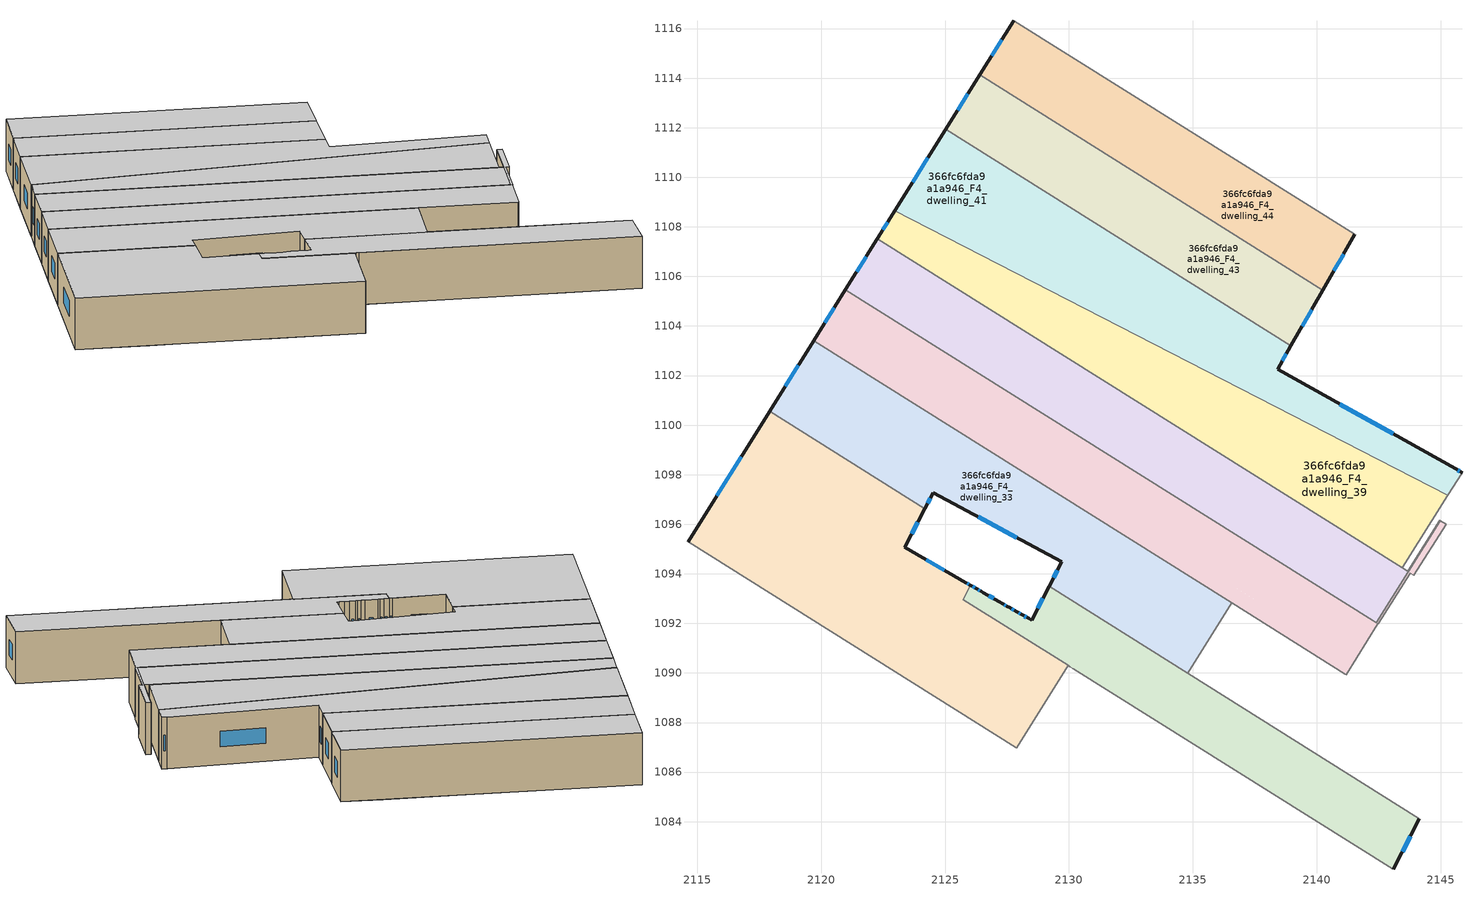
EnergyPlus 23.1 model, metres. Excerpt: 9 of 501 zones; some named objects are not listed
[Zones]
366fc6fda9a1a946_F4_dwelling_30
 floor to 366fc6fda9a1a946_F3_dwelling_45 (EU_floor_Construction): 2123.09,1097.32 2122.86,1096.95 2122.84,1096.92 2119.79,1092.05 2118.03,1093.16 2121.33,1098.43 z12
 floor to 366fc6fda9a1a946_F3_dwelling_46 (EU_floor_Construction): 2121.33,1098.43 2118.03,1093.16 2116.33,1094.22 2119.63,1099.49 z12
 floor to 366fc6fda9a1a946_F3_dwelling_44 (EU_floor_Construction): 2124.19,1096.63 2124.03,1096.33 2124.01,1096.3 2123.99,1096.26 2123.37,1095.07 2124.12,1094.63 2121.74,1090.83 2119.79,1092.05 2122.32,1096.09 2122.37,1096.16 2122.84,1096.92 2122.87,1096.96 2123.09,1097.32 z12
 floor to 366fc6fda9a1a946_F3_dwelling_47 (EU_floor_Construction): 2119.63,1099.49 2116.33,1094.22 2114.63,1095.29 2117.92,1100.57 z12
 floor to 366fc6fda9a1a946_F3_dwelling_42 (EU_floor_Construction): 2125.96,1093.42 2125.72,1092.96 2127.22,1092.03 2125.13,1088.7 2123.6,1089.66 z12
 floor to 366fc6fda9a1a946_F3_dwelling_41 (EU_floor_Construction): 2129.97,1090.3 2127.88,1086.98 2127.87,1086.99 2125.13,1088.71 2127.22,1092.03 z12
 floor to 366fc6fda9a1a946_F3_dwelling_43 (EU_floor_Construction): 2126.02,1093.54 2125.96,1093.42 2123.6,1089.66 2121.74,1090.83 2124.12,1094.63 z12
 wall outside (EU_wall_Construction): 2126.02,1093.54 2125.84,1093.65 2123.37,1095.07 2124.19,1096.63 / 2117.92,1100.57 2114.63,1095.29 z12:15
 wall to 366fc6fda9a1a946_F4_dwelling_33 (EU_wall_Construction): 2124.19,1096.63 2117.92,1100.57 z12:15
 wall to 366fc6fda9a1a946_F4_dwelling_28 (EU_wall_Construction): 2114.63,1095.29 2127.87,1086.99 2127.88,1086.98 2129.97,1090.3 z12:15
 wall to 366fc6fda9a1a946_F4_dwelling_32 (EU_wall_Construction): 2129.97,1090.3 2125.72,1092.96 2126.02,1093.54 z12:15
 window (EU_Window_Construction): 2123.65,1095.62 2123.9,1096.08 / 2124.97,1094.14 2124.23,1094.57 / 2125.96,1093.58 2125.9,1093.61 / 2116.77,1098.72 2115.78,1097.14 z13.05:13.95
 ceiling to 366fc6fda9a1a946_F5_dwelling_30 (EU_floor_Construction): 2127.88,1086.98 2129.97,1090.3 2125.72,1092.96 2126.02,1093.54 2123.37,1095.07 2124.19,1096.63 2117.92,1100.57 2114.63,1095.29 z15
366fc6fda9a1a946_F4_dwelling_32
 floor to 366fc6fda9a1a946_F3_dwelling_38 (EU_floor_Construction): 2140.46,1086.42 2139.25,1084.48 2136.7,1086.08 2137.92,1088.02 z12
 floor to 366fc6fda9a1a946_F3_dwelling_37 (EU_floor_Construction): 2144.14,1084.12 2143.09,1082.07 2139.25,1084.48 2140.46,1086.42 z12
 floor to 366fc6fda9a1a946_F3_dwelling_40 (EU_floor_Construction): 2134.79,1089.98 2134.87,1089.93 2133.66,1087.99 2130.64,1089.88 2131.86,1091.82 z12
 floor to 366fc6fda9a1a946_F3_dwelling_42 (EU_floor_Construction): 2127.18,1092.88 2127.32,1092.8 2127.53,1092.68 2127.59,1092.65 2127.6,1092.64 2127.22,1092.03 2125.72,1092.96 2125.98,1093.45 2126.03,1093.54 2126.28,1093.39 2126.47,1093.29 2126.54,1093.25 z12
 floor to 366fc6fda9a1a946_F3_dwelling_39 (EU_floor_Construction): 2137.92,1088.02 2136.7,1086.08 2133.66,1087.99 2134.87,1089.93 z12
 floor to 366fc6fda9a1a946_F3_dwelling_41 (EU_floor_Construction): 2131.86,1091.82 2130.64,1089.88 2130.17,1090.18 2130.04,1090.26 2127.22,1092.03 2127.6,1092.64 2127.89,1092.47 2128.07,1092.37 2128.39,1092.19 2128.5,1092.12 2129.2,1093.49 z12
 wall outside (EU_wall_Construction): 2129.2,1093.49 2128.5,1092.12 2128.37,1092.2 2128.11,1092.35 2127.89,1092.47 2127.59,1092.65 2127.53,1092.68 2127.32,1092.8 2127.18,1092.88 2126.54,1093.25 2126.47,1093.29 2126.28,1093.39 2126.03,1093.54 / 2143.09,1082.07 2144.14,1084.12 z12:15
 wall to 366fc6fda9a1a946_F4_dwelling_34 (EU_wall_Construction): 2144.14,1084.12 2134.79,1089.98 z12:15
 wall to 366fc6fda9a1a946_F4_dwelling_31 (EU_wall_Construction): 2130.17,1090.18 2143.09,1082.07 z12:15
 wall to 366fc6fda9a1a946_F4_dwelling_33 (EU_wall_Construction): 2134.79,1089.98 2129.2,1093.49 z12:15
 wall to 366fc6fda9a1a946_F4_dwelling_28 (EU_wall_Construction): 2129.97,1090.3 2130.04,1090.26 2130.17,1090.18 z12:15
 window (EU_Window_Construction): 2126.19,1093.45 2126.12,1093.49 / 2126.4,1093.32 2126.35,1093.36 / 2126.95,1093.01 2126.77,1093.12 / 2127.46,1092.72 2127.4,1092.76 / 2127.78,1092.54 2127.69,1092.59 / 2128.03,1092.39 2127.96,1092.43 / 2128.28,1092.25 2128.2,1092.3 / 2128.95,1093.01 2128.74,1092.6 / 2143.46,1082.79 2143.77,1083.4 z13.05:13.95
 ceiling to 366fc6fda9a1a946_F5_dwelling_32 (EU_floor_Construction): 2143.09,1082.07 2144.14,1084.12 2129.2,1093.49 2128.5,1092.12 2128.37,1092.2 2128.11,1092.35 2127.89,1092.47 2127.59,1092.65 2127.53,1092.68 2127.32,1092.8 2127.18,1092.88 2126.54,1093.25 2126.47,1093.29 2126.28,1093.39 2126.03,1093.54 2125.72,1092.96 z15
366fc6fda9a1a946_F4_dwelling_33
 floor to 366fc6fda9a1a946_F3_dwelling_33 (EU_floor_Construction): 2130.22,1096.81 2129,1094.87 2124.52,1097.27 2124.5,1097.24 2123.43,1097.86 2124.88,1100.16 z12
 floor to 366fc6fda9a1a946_F3_dwelling_41 (EU_floor_Construction): 2133.64,1094.67 2131.86,1091.82 2129.2,1093.49 2129.71,1094.49 2129,1094.87 2130.22,1096.81 z12
 floor to 366fc6fda9a1a946_F3_dwelling_45 (EU_floor_Construction): 2124.88,1100.16 2123.09,1097.32 2121.33,1098.43 2123.11,1101.27 z12
 floor to 366fc6fda9a1a946_F3_dwelling_46 (EU_floor_Construction): 2123.11,1101.27 2121.33,1098.43 2119.63,1099.49 2121.42,1102.33 z12
 floor to 366fc6fda9a1a946_F3_dwelling_44 (EU_floor_Construction): 2124.5,1097.24 2124.45,1097.13 2124.19,1096.63 2123.09,1097.32 2123.43,1097.86 z12
 floor to 366fc6fda9a1a946_F3_dwelling_40 (EU_floor_Construction): 2136.57,1092.83 2134.79,1089.98 2131.86,1091.82 2133.64,1094.67 z12
 floor to 366fc6fda9a1a946_F3_dwelling_47 (EU_floor_Construction): 2121.42,1102.33 2119.63,1099.49 2117.92,1100.57 2119.7,1103.41 z12
 wall outside (EU_wall_Construction): 2124.19,1096.63 2124.52,1097.26 2129.71,1094.49 2129.2,1093.49 / 2119.7,1103.41 2117.92,1100.57 z12:15
 wall to 366fc6fda9a1a946_F4_dwelling_34 (EU_wall_Construction): 2134.79,1089.98 2136.57,1092.83 z12:15
 wall to 366fc6fda9a1a946_F4_dwelling_35 (EU_wall_Construction): 2136.57,1092.83 2119.7,1103.41 z12:15
 window (EU_Window_Construction): 2126.34,1096.29 2127.89,1095.47 / 2124.3,1096.86 2124.4,1097.04 / 2119.08,1102.41 2118.54,1101.56 / 2129.53,1094.14 2129.38,1093.84 z13.05:13.95
 ceiling to 366fc6fda9a1a946_F5_dwelling_33 (EU_floor_Construction): 2134.79,1089.98 2136.57,1092.83 2119.7,1103.41 2117.92,1100.57 2124.19,1096.63 2124.52,1097.26 2129.71,1094.49 2129.2,1093.49 z15
366fc6fda9a1a946_F4_dwelling_35
 floor to 366fc6fda9a1a946_F3_dwelling_38 (EU_floor_Construction): 2141.5,1090.45 2141.18,1089.93 2141.16,1089.95 2139.7,1090.86 2140.02,1091.38 z12
 floor to 366fc6fda9a1a946_F3_dwelling_39 (EU_floor_Construction): 2140.02,1091.38 2139.7,1090.86 2136.66,1092.77 2136.98,1093.29 z12
 floor to 366fc6fda9a1a946_F3_dwelling_40 (EU_floor_Construction): 2136.98,1093.29 2136.66,1092.77 2133.64,1094.67 2133.96,1095.18 z12
 floor to 366fc6fda9a1a946_F3_dwelling_47 (EU_floor_Construction): 2121.74,1102.85 2121.42,1102.33 2119.7,1103.41 2120.02,1103.92 z12
 floor adiabatic (EU_floor_Construction): 2144.98,1096.14 2145.21,1096 2143.92,1093.94 2143.77,1094.03 2142.48,1091.98 2142.47,1091.99 2141.5,1090.45 2133.96,1095.18 2133.64,1094.67 2121.42,1102.33 2121.74,1102.85 2120.02,1103.92 2120.98,1105.46 2142.27,1092.11 2142.4,1092.03 z12
 wall outside (EU_wall_Construction): 2120.98,1105.46 2119.7,1103.41 z12:15
 wall to 366fc6fda9a1a946_F4_dwelling_40 (EU_wall_Construction): 2143.92,1093.94 2145.21,1096 z12:15
 wall to 366fc6fda9a1a946_F4_dwelling_38 (EU_wall_Construction): 2142.48,1091.98 2143.77,1094.03 2143.92,1093.94 z12:15
 wall to 366fc6fda9a1a946_F4_dwelling_34 (EU_wall_Construction): 2136.57,1092.82 2141.16,1089.95 2141.18,1089.93 2142.47,1091.99 2142.48,1091.98 z12:15
 wall to 366fc6fda9a1a946_F4_dwelling_37 (EU_wall_Construction): 2144.98,1096.14 2142.4,1092.03 2142.27,1092.11 2120.98,1105.46 z12:15
 wall to 366fc6fda9a1a946_F4_dwelling_42 (EU_wall_Construction): 2145.21,1096 2144.98,1096.14 z12:15
 window (EU_Window_Construction): 2120.53,1104.74 2120.15,1104.13 z13.05:13.95
 ceiling to 366fc6fda9a1a946_F5_dwelling_35 (EU_floor_Construction): 2142.48,1091.98 2143.77,1094.03 2143.92,1093.94 2145.21,1096 2144.98,1096.14 2142.4,1092.03 2142.27,1092.11 2120.98,1105.46 2119.7,1103.41 2141.16,1089.95 2141.18,1089.93 2142.47,1091.99 z15
366fc6fda9a1a946_F4_dwelling_37
 floor to 366fc6fda9a1a946_F3_dwelling_30 (EU_floor_Construction): 2142.59,1094.78 2141.3,1092.72 2135.31,1096.48 2136.6,1098.53 z12
 floor to 366fc6fda9a1a946_F3_dwelling_32 (EU_floor_Construction): 2134.07,1100.12 2132.78,1098.06 2129.4,1100.18 2130.69,1102.24 z12
 floor to 366fc6fda9a1a946_F3_dwelling_29 (EU_floor_Construction): 2144.98,1096.14 2142.4,1092.03 2141.3,1092.72 2142.59,1094.78 2143.66,1094.1 2144.95,1096.16 z12
 floor to 366fc6fda9a1a946_F3_dwelling_33 (EU_floor_Construction): 2130.69,1102.24 2129.4,1100.18 2126.59,1101.95 2127.88,1104 z12
 floor adiabatic (EU_floor_Construction): 2136.6,1098.53 2135.31,1096.48 2132.78,1098.06 2134.07,1100.12 z12; 2125.07,1105.76 2123.78,1103.71 2120.98,1105.46 2122.27,1107.52 z12
 floor to 366fc6fda9a1a946_F3_dwelling_34 (EU_floor_Construction): 2127.88,1104 2126.59,1101.95 2123.78,1103.71 2125.07,1105.76 z12
 wall outside (EU_wall_Construction): 2122.27,1107.52 2120.98,1105.46 z12:15
 wall to 366fc6fda9a1a946_F4_dwelling_42 (EU_wall_Construction): 2144.98,1096.14 2144.95,1096.16 2143.66,1094.1 2143.44,1094.24 z12:15
 wall to 366fc6fda9a1a946_F4_dwelling_39 (EU_wall_Construction): 2143.44,1094.24 2122.27,1107.52 z12:15
 window (EU_Window_Construction): 2121.82,1106.8 2121.43,1106.18 z13.05:13.95
 ceiling to 366fc6fda9a1a946_F5_dwelling_37 (EU_floor_Construction): 2143.66,1094.1 2122.27,1107.52 2120.98,1105.46 2142.4,1092.03 2144.98,1096.14 2144.95,1096.16 z15
366fc6fda9a1a946_F4_dwelling_39
 floor to 366fc6fda9a1a946_F3_dwelling_29 (EU_floor_Construction): 2145.28,1097.16 2143.44,1094.24 2142.59,1094.78 2144.38,1097.63 z12
 floor to 366fc6fda9a1a946_F3_dwelling_30 (EU_floor_Construction): 2144.38,1097.63 2142.59,1094.78 2136.6,1098.53 2138.07,1100.87 z12
 floor to 366fc6fda9a1a946_F3_dwelling_31 (EU_floor_Construction): 2138.07,1100.87 2136.6,1098.53 2134.07,1100.12 2135.4,1102.25 z12
 floor to 366fc6fda9a1a946_F3_dwelling_32 (EU_floor_Construction): 2135.4,1102.25 2134.07,1100.12 2130.69,1102.24 2131.84,1104.08 z12
 floor to 366fc6fda9a1a946_F3_dwelling_34 (EU_floor_Construction): 2128.88,1105.6 2127.88,1104 2125.07,1105.76 2125.92,1107.13 z12
 floor to 366fc6fda9a1a946_F3_dwelling_33 (EU_floor_Construction): 2131.84,1104.08 2130.69,1102.24 2127.88,1104 2128.88,1105.6 z12
 floor adiabatic (EU_floor_Construction): 2125.92,1107.13 2125.07,1105.76 2122.27,1107.52 2122.91,1108.55 2122.97,1108.65 z12
 wall outside (EU_wall_Construction): 2122.97,1108.65 2122.91,1108.55 2122.27,1107.52 z12:15
 wall to 366fc6fda9a1a946_F4_dwelling_41 (EU_wall_Construction): 2145.28,1097.16 2122.97,1108.65 z12:15
 wall to 366fc6fda9a1a946_F4_dwelling_42 (EU_wall_Construction): 2143.44,1094.24 2145.28,1097.16 z12:15
 window (EU_Window_Construction): 2122.69,1108.19 2122.49,1107.88 z13.05:13.95
 ceiling to 366fc6fda9a1a946_F5_dwelling_39 (EU_floor_Construction): 2143.44,1094.24 2145.28,1097.16 2122.97,1108.65 2122.91,1108.55 2122.27,1107.52 z15
366fc6fda9a1a946_F4_dwelling_41
 floor to 366fc6fda9a1a946_F3_dwelling_31 (EU_floor_Construction): 2138.96,1103.21 2138.42,1102.26 2138.8,1102.05 2138.07,1100.87 2135.4,1102.25 2136.84,1104.54 z12
 floor to 366fc6fda9a1a946_F3_dwelling_35 (EU_floor_Construction): 2127.84,1110.18 2125.92,1107.13 2122.97,1108.65 2125.03,1111.94 z12
 floor to 366fc6fda9a1a946_F3_dwelling_30 (EU_floor_Construction): 2144.97,1098.58 2144.38,1097.63 2138.07,1100.87 2138.8,1102.05 z12
 floor to 366fc6fda9a1a946_F3_dwelling_34 (EU_floor_Construction): 2130.65,1108.42 2128.88,1105.6 2125.92,1107.13 2127.84,1110.18 z12
 floor to 366fc6fda9a1a946_F3_dwelling_33 (EU_floor_Construction): 2133.46,1106.66 2131.84,1104.08 2128.88,1105.6 2130.65,1108.42 z12
 floor to 366fc6fda9a1a946_F3_dwelling_29 (EU_floor_Construction): 2145.86,1098.09 2145.28,1097.16 2144.38,1097.63 2144.97,1098.58 z12
 floor to 366fc6fda9a1a946_F3_dwelling_32 (EU_floor_Construction): 2136.84,1104.54 2135.4,1102.25 2131.84,1104.08 2133.46,1106.66 z12
 wall outside (EU_wall_Construction): 2145.86,1098.09 2145.6,1098.23 2138.42,1102.26 2138.96,1103.21 / 2125.03,1111.94 2122.97,1108.65 z12:15
 wall to 366fc6fda9a1a946_F4_dwelling_43 (EU_wall_Construction): 2138.96,1103.21 2125.03,1111.94 z12:15
 wall to 366fc6fda9a1a946_F4_dwelling_42 (EU_wall_Construction): 2145.28,1097.16 2145.86,1098.09 z12:15
 window (EU_Window_Construction): 2138.61,1102.59 2138.77,1102.88 / 2143.08,1099.65 2140.94,1100.85 / 2145.77,1098.14 2145.69,1098.18 / 2124.31,1110.79 2123.69,1109.8 z13.05:13.95
 ceiling to 366fc6fda9a1a946_F5_dwelling_41 (EU_floor_Construction): 2145.28,1097.16 2145.86,1098.09 2145.6,1098.23 2138.42,1102.26 2138.96,1103.21 2125.03,1111.94 2122.97,1108.65 z15
366fc6fda9a1a946_F4_dwelling_43
 floor to 366fc6fda9a1a946_F3_dwelling_35 (EU_floor_Construction): 2129.21,1112.36 2127.84,1110.18 2125.03,1111.94 2126.4,1114.13 z12
 floor to 366fc6fda9a1a946_F3_dwelling_34 (EU_floor_Construction): 2132.02,1110.6 2130.65,1108.42 2127.84,1110.18 2129.21,1112.36 z12
 floor to 366fc6fda9a1a946_F3_dwelling_31 (EU_floor_Construction): 2140.24,1105.45 2138.96,1103.21 2136.84,1104.54 2138.21,1106.72 z12
 floor to 366fc6fda9a1a946_F3_dwelling_32 (EU_floor_Construction): 2138.21,1106.72 2136.84,1104.54 2133.46,1106.66 2134.83,1108.84 z12
 floor to 366fc6fda9a1a946_F3_dwelling_33 (EU_floor_Construction): 2134.83,1108.84 2133.46,1106.66 2130.65,1108.42 2132.02,1110.6 z12
 wall outside (EU_wall_Construction): 2126.4,1114.13 2125.03,1111.94 / 2138.96,1103.21 2140.24,1105.45 z12:15
 wall to 366fc6fda9a1a946_F4_dwelling_44 (EU_wall_Construction): 2140.24,1105.45 2126.4,1114.13 z12:15
 window (EU_Window_Construction): 2125.92,1113.36 2125.51,1112.71 / 2139.41,1103.99 2139.79,1104.66 z13.05:13.95
 ceiling to 366fc6fda9a1a946_F5_dwelling_43 (EU_floor_Construction): 2138.96,1103.21 2140.24,1105.45 2126.4,1114.13 2125.03,1111.94 z15
366fc6fda9a1a946_F4_dwelling_44
 floor to 366fc6fda9a1a946_F3_dwelling_34 (EU_floor_Construction): 2133.39,1112.79 2132.02,1110.6 2129.21,1112.36 2130.58,1114.56 z12
 floor to 366fc6fda9a1a946_F3_dwelling_32 (EU_floor_Construction): 2139.58,1108.91 2138.21,1106.72 2134.83,1108.84 2136.2,1111.03 z12
 floor to 366fc6fda9a1a946_F3_dwelling_33 (EU_floor_Construction): 2136.2,1111.03 2134.83,1108.84 2132.02,1110.6 2133.39,1112.79 z12
 floor to 366fc6fda9a1a946_F3_dwelling_31 (EU_floor_Construction): 2141.53,1107.69 2140.24,1105.45 2138.21,1106.72 2139.58,1108.91 z12
 floor to 366fc6fda9a1a946_F3_dwelling_35 (EU_floor_Construction): 2130.58,1114.56 2129.21,1112.36 2126.4,1114.13 2127.77,1116.32 z12
 wall outside (EU_wall_Construction): 2140.24,1105.45 2141.53,1107.69 / 2127.77,1116.32 2126.4,1114.13 z12:15
 wall to 366fc6fda9a1a946_F4_dwelling_45 (EU_wall_Construction): 2141.53,1107.69 2127.77,1116.32 z12:15
 window (EU_Window_Construction): 2140.69,1106.23 2141.08,1106.9 / 2127.29,1115.55 2126.88,1114.9 z13.05:13.95
 ceiling to 366fc6fda9a1a946_F5_dwelling_44 (EU_floor_Construction): 2140.24,1105.45 2141.53,1107.69 2127.77,1116.32 2126.4,1114.13 z15
[Building]
EU S2 Campaign: North Axis=0; Terrain=City; Solar Distribution=FullExterior
[Site:Location]
Bologna: Latitude=44.5; Longitude=11.25; Time Zone=1; Elevation=37
[SizingPeriod:WeatherFileDays]
AnnualSizingPeriod: Begin Month=1; Begin Day of Month=1; End Month=12; End Day of Month=31; Day of Week for Start Day=Monday; Use Weather File Daylight Saving Period=No; Use Weather File Rain and Snow Indicators=No
[MATERIAL]
EU_InternalMass_Material: Roughness=MediumRough; Thickness=0.1; Conductivity=1; Density=1800; Specific Heat=900; Thermal Absorptance=0.9; Solar Absorptance=0.7; Visible Absorptance=0.7
[MATERIAL:NOMASS] Roughness=MediumRough; Thermal Absorptance=0.9; Solar Absorptance=0.7; Visible Absorptance=0.7
Name | Thermal Resistance
EU_wall_NoMass | 0.890213
EU_floor_NoMass | 0.79516
[WINDOWMATERIAL:SIMPLEGLAZINGSYSTEM]
EU_Window_SimpleGlazing: UFactor=4.49146; Solar Heat Gain Coefficient=0.85; Visible Transmittance=0.85
[CONSTRUCTION]
EU_wall_Construction: EU_wall_NoMass
EU_floor_Construction: EU_floor_NoMass
EU_Window_Construction: EU_Window_SimpleGlazing
EU_InternalMass_Construction: EU_InternalMass_Material
[ZONE] Type=1; Multiplier=1; Ceiling Height=autocalculate; Floor Area=autocalculate; Part of Total Floor Area=Yes
Name | Volume
366fc6fda9a1a946_F4_dwelling_30 | 241.132
366fc6fda9a1a946_F4_dwelling_32 | 127.389
366fc6fda9a1a946_F4_dwelling_33 | 184.225
366fc6fda9a1a946_F4_dwelling_35 | 187.009
366fc6fda9a1a946_F4_dwelling_37 | 184.266
366fc6fda9a1a946_F4_dwelling_39 | 179.153
366fc6fda9a1a946_F4_dwelling_41 | 189.309
366fc6fda9a1a946_F4_dwelling_43 | 126.836
366fc6fda9a1a946_F4_dwelling_44 | 126.448
[INTERNALMASS] Construction=EU_InternalMass_Construction
Name | Zone or ZoneList | Surface Area
366fc6fda9a1a946_F4_dwelling_30_EU_InternalMass | 366fc6fda9a1a946_F4_dwelling_30 | 80.3786
366fc6fda9a1a946_F4_dwelling_32_EU_InternalMass | 366fc6fda9a1a946_F4_dwelling_32 | 42.463
366fc6fda9a1a946_F4_dwelling_33_EU_InternalMass | 366fc6fda9a1a946_F4_dwelling_33 | 61.408
366fc6fda9a1a946_F4_dwelling_35_EU_InternalMass | 366fc6fda9a1a946_F4_dwelling_35 | 62.3361
366fc6fda9a1a946_F4_dwelling_37_EU_InternalMass | 366fc6fda9a1a946_F4_dwelling_37 | 61.4221
366fc6fda9a1a946_F4_dwelling_39_EU_InternalMass | 366fc6fda9a1a946_F4_dwelling_39 | 59.7131
366fc6fda9a1a946_F4_dwelling_41_EU_InternalMass | 366fc6fda9a1a946_F4_dwelling_41 | 63.1084
366fc6fda9a1a946_F4_dwelling_43_EU_InternalMass | 366fc6fda9a1a946_F4_dwelling_43 | 42.2725
366fc6fda9a1a946_F4_dwelling_44_EU_InternalMass | 366fc6fda9a1a946_F4_dwelling_44 | 42.1512
[OTHEREQUIPMENT] Fuel Type=Electricity; Design Level Calculation Method=Watts/Area; Power per Zone Floor Area=1; Fraction Latent=0; Fraction Radiant=0; Fraction Lost=0; Carbon Dioxide Generation Rate=0; EndUse Subcategory=EU_Step8_InternalGains
Name | Zone or ZoneList or Space or SpaceList | Schedule
EU_Step8_InternalGain_366fc6fda9a1a946_F4_dwelling_30_f000 | 366fc6fda9a1a946_F4_dwelling_30 | EU_Step8_GainSchedule_366fc6fda9a1a946_F4_dwelling_30_f000
EU_Step8_InternalGain_366fc6fda9a1a946_F4_dwelling_32_f000 | 366fc6fda9a1a946_F4_dwelling_32 | EU_Step8_GainSchedule_366fc6fda9a1a946_F4_dwelling_32_f000
EU_Step8_InternalGain_366fc6fda9a1a946_F4_dwelling_33_f000 | 366fc6fda9a1a946_F4_dwelling_33 | EU_Step8_GainSchedule_366fc6fda9a1a946_F4_dwelling_33_f000
EU_Step8_InternalGain_366fc6fda9a1a946_F4_dwelling_35_f000 | 366fc6fda9a1a946_F4_dwelling_35 | EU_Step8_GainSchedule_366fc6fda9a1a946_F4_dwelling_35_f000
EU_Step8_InternalGain_366fc6fda9a1a946_F4_dwelling_37_f000 | 366fc6fda9a1a946_F4_dwelling_37 | EU_Step8_GainSchedule_366fc6fda9a1a946_F4_dwelling_37_f000
EU_Step8_InternalGain_366fc6fda9a1a946_F4_dwelling_39_f000 | 366fc6fda9a1a946_F4_dwelling_39 | EU_Step8_GainSchedule_366fc6fda9a1a946_F4_dwelling_39_f000
EU_Step8_InternalGain_366fc6fda9a1a946_F4_dwelling_41_f000 | 366fc6fda9a1a946_F4_dwelling_41 | EU_Step8_GainSchedule_366fc6fda9a1a946_F4_dwelling_41_f000
EU_Step8_InternalGain_366fc6fda9a1a946_F4_dwelling_43_f000 | 366fc6fda9a1a946_F4_dwelling_43 | EU_Step8_GainSchedule_366fc6fda9a1a946_F4_dwelling_43_f000
EU_Step8_InternalGain_366fc6fda9a1a946_F4_dwelling_44_f000 | 366fc6fda9a1a946_F4_dwelling_44 | EU_Step8_GainSchedule_366fc6fda9a1a946_F4_dwelling_44_f000
[ZONEVENTILATION:DESIGNFLOWRATE] Schedule=EU_AlwaysOn; Design Flow Rate Calculation Method=AirChanges/Hour; Air Changes per Hour=0.718634; Ventilation Type=Natural; Fan Pressure Rise=0; Fan Total Efficiency=1; Constant Term Coefficient=1; Temperature Term Coefficient=0; Velocity Term Coefficient=0; Velocity Squared Term Coefficient=0; Minimum Indoor Temperature=-100; Maximum Indoor Temperature=100; Delta Temperature=-100; Minimum Outdoor Temperature=-100; Maximum Outdoor Temperature=100; Maximum Wind Speed=40
Name | Zone or ZoneList or Space or SpaceList
EU_ConstantAir_366fc6fda9a1a946_F4_dwelling_30 | 366fc6fda9a1a946_F4_dwelling_30
EU_ConstantAir_366fc6fda9a1a946_F4_dwelling_32 | 366fc6fda9a1a946_F4_dwelling_32
EU_ConstantAir_366fc6fda9a1a946_F4_dwelling_33 | 366fc6fda9a1a946_F4_dwelling_33
EU_ConstantAir_366fc6fda9a1a946_F4_dwelling_35 | 366fc6fda9a1a946_F4_dwelling_35
EU_ConstantAir_366fc6fda9a1a946_F4_dwelling_37 | 366fc6fda9a1a946_F4_dwelling_37
EU_ConstantAir_366fc6fda9a1a946_F4_dwelling_39 | 366fc6fda9a1a946_F4_dwelling_39
EU_ConstantAir_366fc6fda9a1a946_F4_dwelling_41 | 366fc6fda9a1a946_F4_dwelling_41
EU_ConstantAir_366fc6fda9a1a946_F4_dwelling_43 | 366fc6fda9a1a946_F4_dwelling_43
EU_ConstantAir_366fc6fda9a1a946_F4_dwelling_44 | 366fc6fda9a1a946_F4_dwelling_44
[HVACTEMPLATE:ZONE:IDEALLOADSAIRSYSTEM] System Availability Schedule=EU_AlwaysOn; Maximum Heating Supply Air Temperature=50; Minimum Cooling Supply Air Temperature=13; Maximum Heating Supply Air Humidity Ratio=0.0156; Minimum Cooling Supply Air Humidity Ratio=0.0077; Heating Limit=NoLimit; Cooling Limit=NoLimit; Heating Availability Schedule=EU_AlwaysOn; Cooling Availability Schedule=EU_CoolingOff; Dehumidification Control Type=ConstantSensibleHeatRatio; Cooling Sensible Heat Ratio=0.7; Dehumidification Setpoint=60; Humidification Control Type=None; Humidification Setpoint=30; Outdoor Air Method=None; Outdoor Air Flow Rate per Person=0.00944; Outdoor Air Flow Rate per Zone Floor Area=0; Outdoor Air Flow Rate per Zone=0; Demand Controlled Ventilation Type=None; Outdoor Air Economizer Type=NoEconomizer; Heat Recovery Type=None; Sensible Heat Recovery Effectiveness=0.7; Latent Heat Recovery Effectiveness=0.65
Name | Template Thermostat
366fc6fda9a1a946_F4_dwelling_30 | EU_HeatOnly_366fc6fda9a1a946_F4_dwelling_30
366fc6fda9a1a946_F4_dwelling_32 | EU_HeatOnly_366fc6fda9a1a946_F4_dwelling_32
366fc6fda9a1a946_F4_dwelling_33 | EU_HeatOnly_366fc6fda9a1a946_F4_dwelling_33
366fc6fda9a1a946_F4_dwelling_35 | EU_HeatOnly_366fc6fda9a1a946_F4_dwelling_35
366fc6fda9a1a946_F4_dwelling_37 | EU_HeatOnly_366fc6fda9a1a946_F4_dwelling_37
366fc6fda9a1a946_F4_dwelling_39 | EU_HeatOnly_366fc6fda9a1a946_F4_dwelling_39
366fc6fda9a1a946_F4_dwelling_41 | EU_HeatOnly_366fc6fda9a1a946_F4_dwelling_41
366fc6fda9a1a946_F4_dwelling_43 | EU_HeatOnly_366fc6fda9a1a946_F4_dwelling_43
366fc6fda9a1a946_F4_dwelling_44 | EU_HeatOnly_366fc6fda9a1a946_F4_dwelling_44
[SIZING:ZONE] Zone Cooling Design Supply Air Temperature Input Method=SupplyAirTemperature; Zone Cooling Design Supply Air Temperature=13; Zone Heating Design Supply Air Temperature Input Method=SupplyAirTemperature; Zone Heating Design Supply Air Temperature=50; Zone Cooling Design Supply Air Humidity Ratio=0.008; Zone Heating Design Supply Air Humidity Ratio=0.008; Cooling Design Air Flow Method=DesignDay; Cooling Design Air Flow Rate=0; Cooling Minimum Air Flow per Zone Floor Area=0.000762; Cooling Minimum Air Flow=0; Cooling Minimum Air Flow Fraction=0.2; Heating Design Air Flow Method=DesignDay; Heating Design Air Flow Rate=0; Heating Maximum Air Flow per Zone Floor Area=0.002032; Heating Maximum Air Flow=0.141576; Heating Maximum Air Flow Fraction=0.3; Account for Dedicated Outdoor Air System=No; Dedicated Outdoor Air System Control Strategy=NeutralSupplyAir; Dedicated Outdoor Air Low Setpoint Temperature for Design=autosize; Dedicated Outdoor Air High Setpoint Temperature for Design=autosize; Zone Load Sizing Method=Sensible Load Only No Latent Load; Zone Latent Cooling Design Supply Air Humidity Ratio Input Method=HumidityRatioDifference; Zone Cooling Design Supply Air Humidity Ratio Difference=0.005; Zone Latent Heating Design Supply Air Humidity Ratio Input Method=HumidityRatioDifference; Zone Humidification Design Supply Air Humidity Ratio Difference=0.005
366fc6fda9a1a946_F4_dwelling_30; 366fc6fda9a1a946_F4_dwelling_32; 366fc6fda9a1a946_F4_dwelling_33; 366fc6fda9a1a946_F4_dwelling_35; 366fc6fda9a1a946_F4_dwelling_37; 366fc6fda9a1a946_F4_dwelling_39; 366fc6fda9a1a946_F4_dwelling_41; 366fc6fda9a1a946_F4_dwelling_43; 366fc6fda9a1a946_F4_dwelling_44
[SCHEDULE:CONSTANT]
Name | Hourly Value
EU_AlwaysOn | 1
EU_CoolingOff | 0
[SCHEDULE:FILE] Column Number=1; Rows to Skip at Top=0; Number of Hours of Data=8760; Column Separator=Comma; Interpolate to Timestep=No; Minutes per Item=60; Adjust Schedule for Daylight Savings=Yes
Name | File
EU_Step8_GainSchedule_366fc6fda9a1a946_F4_dwelling_30_f000 | ../../schedules/366fc6fda9a1a946/366fc6fda9a1a946_F4_dwelling_30_f000_gain.csv
EU_Step8_GainSchedule_366fc6fda9a1a946_F4_dwelling_32_f000 | ../../schedules/366fc6fda9a1a946/366fc6fda9a1a946_F4_dwelling_32_f000_gain.csv
EU_Step8_GainSchedule_366fc6fda9a1a946_F4_dwelling_33_f000 | ../../schedules/366fc6fda9a1a946/366fc6fda9a1a946_F4_dwelling_33_f000_gain.csv
EU_Step8_GainSchedule_366fc6fda9a1a946_F4_dwelling_35_f000 | ../../schedules/366fc6fda9a1a946/366fc6fda9a1a946_F4_dwelling_35_f000_gain.csv
EU_Step8_GainSchedule_366fc6fda9a1a946_F4_dwelling_37_f000 | ../../schedules/366fc6fda9a1a946/366fc6fda9a1a946_F4_dwelling_37_f000_gain.csv
EU_Step8_GainSchedule_366fc6fda9a1a946_F4_dwelling_39_f000 | ../../schedules/366fc6fda9a1a946/366fc6fda9a1a946_F4_dwelling_39_f000_gain.csv
EU_Step8_GainSchedule_366fc6fda9a1a946_F4_dwelling_41_f000 | ../../schedules/366fc6fda9a1a946/366fc6fda9a1a946_F4_dwelling_41_f000_gain.csv
EU_Step8_GainSchedule_366fc6fda9a1a946_F4_dwelling_43_f000 | ../../schedules/366fc6fda9a1a946/366fc6fda9a1a946_F4_dwelling_43_f000_gain.csv
EU_Step8_GainSchedule_366fc6fda9a1a946_F4_dwelling_44_f000 | ../../schedules/366fc6fda9a1a946/366fc6fda9a1a946_F4_dwelling_44_f000_gain.csv
